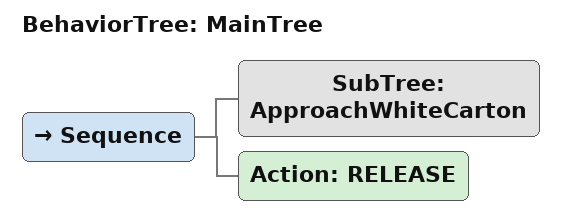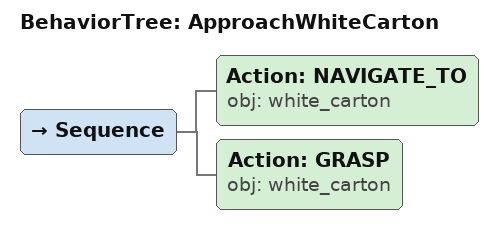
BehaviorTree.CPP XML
<root main_tree_to_execute="MainTree">
  <BehaviorTree ID="MainTree">
    <Sequence>
      <!-- Execute subtree ApproachWhiteCarton -->
      <SubTree ID="ApproachWhiteCarton" />
      <!-- Release -->
      <Action ID="RELEASE" />
    </Sequence>
  </BehaviorTree>
  <!-- Subtree definition ApproachWhiteCarton -->
  <BehaviorTree ID="ApproachWhiteCarton">
    <Sequence>
      <!-- Navigate to white_carton -->
      <Action ID="NAVIGATE_TO" obj="white_carton" />
      <!-- Grasp white_carton -->
      <Action ID="GRASP" obj="white_carton" />
    </Sequence>
  </BehaviorTree>
</root>
